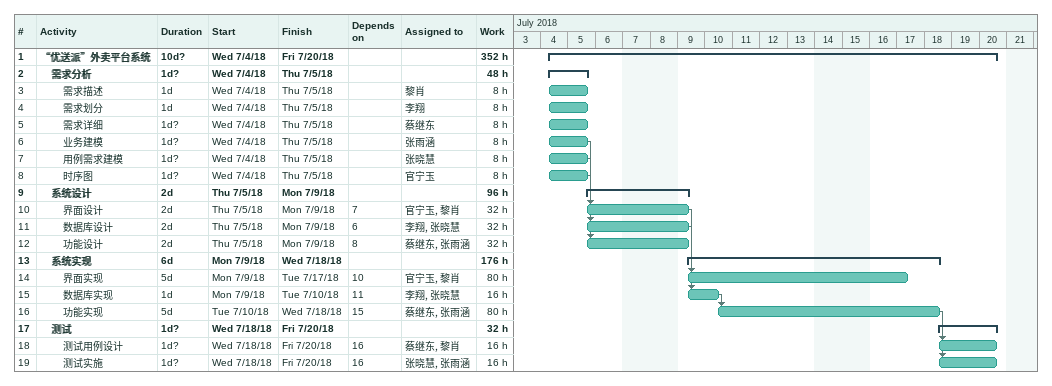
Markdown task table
| ID | Level | Task | Duration | Start | Finish | Predecessors | Resources | Work (h) |
|---|---|---|---|---|---|---|---|---|
| 1 | 1 | **“优送派”外卖平台系统** | 10d? | 2018-07-04 | 2018-07-20 |  |  | 352 |
| 2 | 2 | **需求分析** | 1d? | 2018-07-04 | 2018-07-05 |  |  | 48 |
| 3 | 3 | 需求描述 | 1d | 2018-07-04 | 2018-07-05 |  | 黎肖 | 8 |
| 4 | 3 | 需求划分 | 1d | 2018-07-04 | 2018-07-05 |  | 李翔 | 8 |
| 5 | 3 | 需求详细 | 1d? | 2018-07-04 | 2018-07-05 |  | 蔡继东 | 8 |
| 6 | 3 | 业务建模 | 1d? | 2018-07-04 | 2018-07-05 |  | 张雨涵 | 8 |
| 7 | 3 | 用例需求建模 | 1d? | 2018-07-04 | 2018-07-05 |  | 张晓慧 | 8 |
| 8 | 3 | 时序图 | 1d? | 2018-07-04 | 2018-07-05 |  | 官宁玉 | 8 |
| 9 | 2 | **系统设计** | 2d | 2018-07-05 | 2018-07-09 |  |  | 96 |
| 10 | 3 | 界面设计 | 2d | 2018-07-05 | 2018-07-09 | 7 | 官宁玉, 黎肖 | 32 |
| 11 | 3 | 数据库设计 | 2d | 2018-07-05 | 2018-07-09 | 6 | 李翔, 张晓慧 | 32 |
| 12 | 3 | 功能设计 | 2d | 2018-07-05 | 2018-07-09 | 8 | 蔡继东, 张雨涵 | 32 |
| 13 | 2 | **系统实现** | 6d | 2018-07-09 | 2018-07-18 |  |  | 176 |
| 14 | 3 | 界面实现 | 5d | 2018-07-09 | 2018-07-17 | 10 | 官宁玉, 黎肖 | 80 |
| 15 | 3 | 数据库实现 | 1d | 2018-07-09 | 2018-07-10 | 11 | 李翔, 张晓慧 | 16 |
| 16 | 3 | 功能实现 | 5d | 2018-07-10 | 2018-07-18 | 15 | 蔡继东, 张雨涵 | 80 |
| 17 | 2 | **测试** | 1d? | 2018-07-18 | 2018-07-20 |  |  | 32 |
| 18 | 3 | 测试用例设计 | 1d? | 2018-07-18 | 2018-07-20 | 16 | 蔡继东, 黎肖 | 16 |
| 19 | 3 | 测试实施 | 1d? | 2018-07-18 | 2018-07-20 | 16 | 张晓慧, 张雨涵 | 16 |
